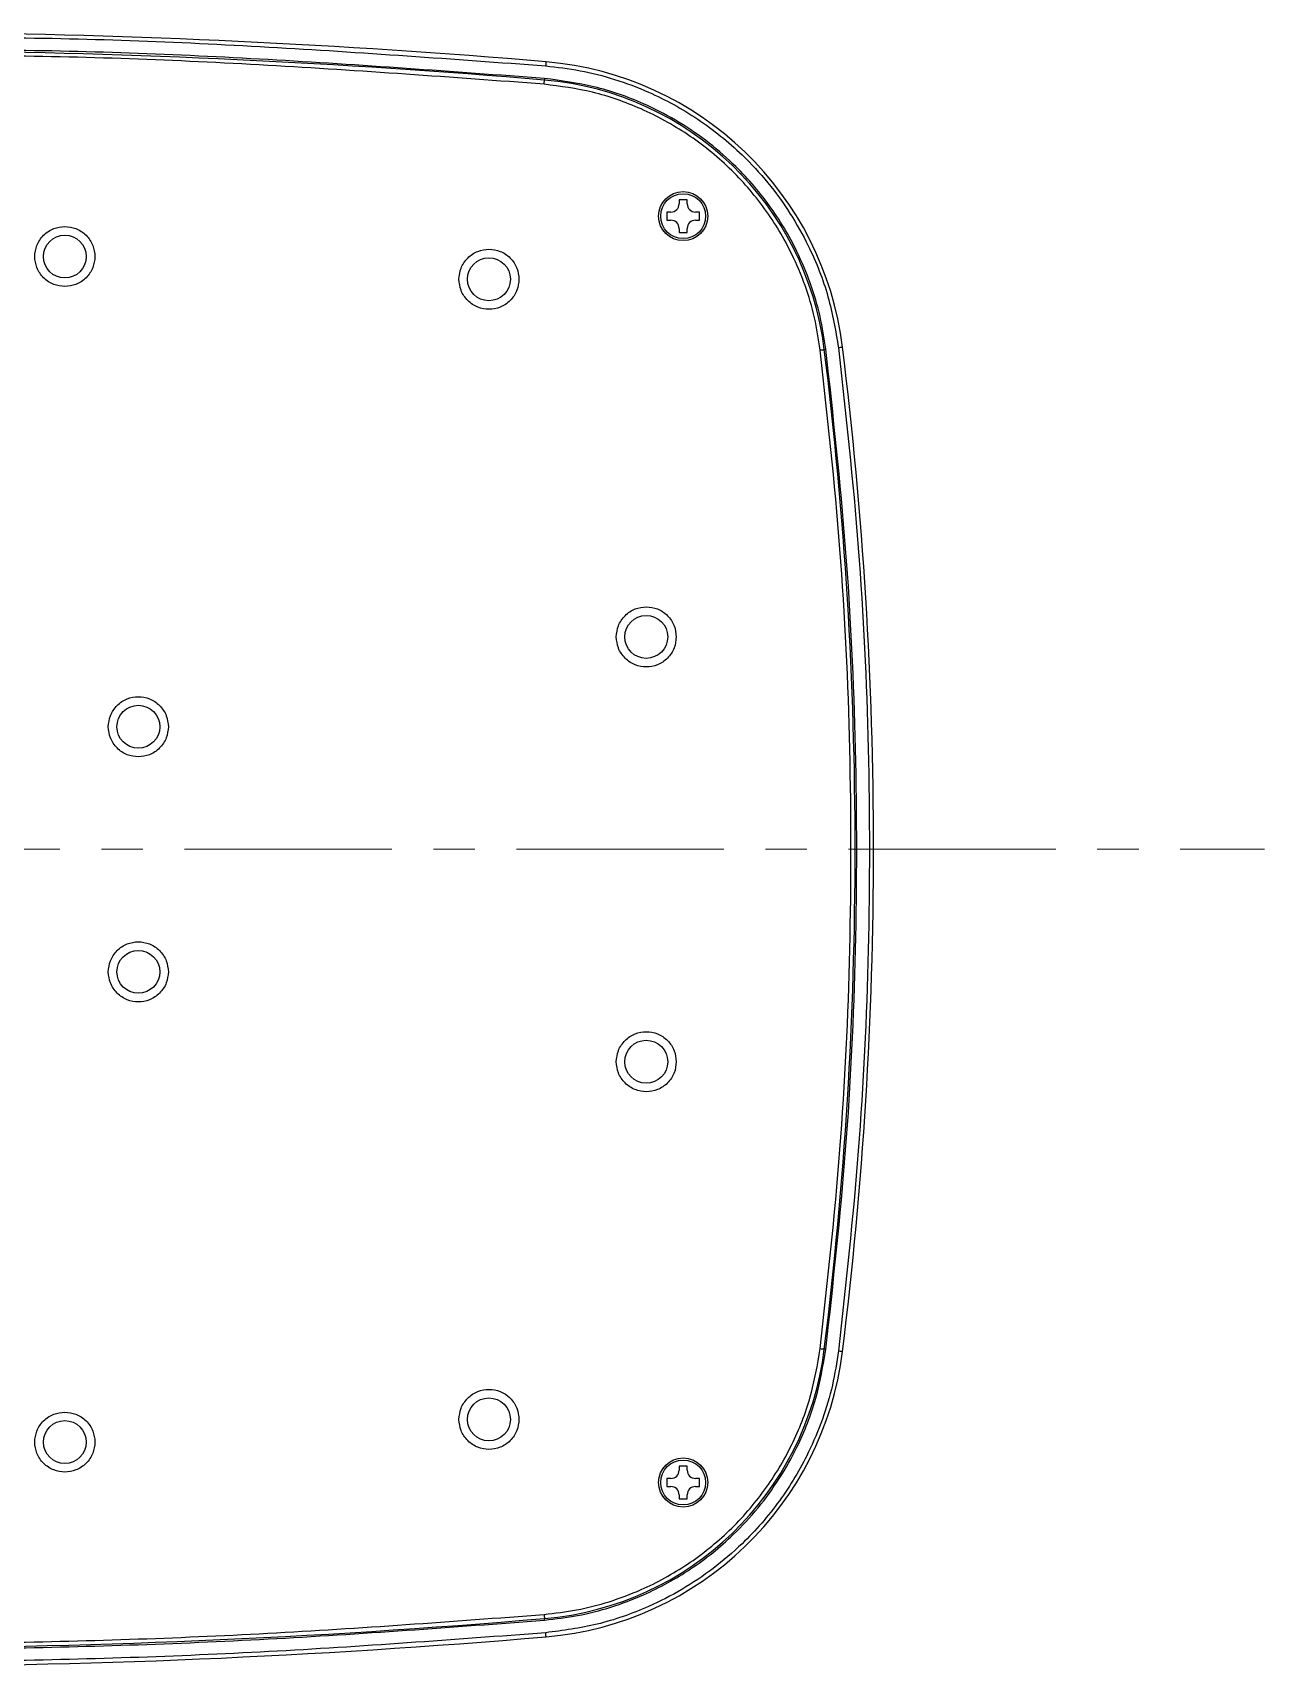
# Model space of a CAD drawing. Header units: millimetres. Extents: x 6110 to 6704, y -3675 to -2835.
# Drawn here: x 6313.47 to 6351.16, y -3036.1 to -2986.11 of the extents above; entities that cross this region are included whole.
import ezdxf

# ---------------------------------------------------------------- set-up
doc = ezdxf.new("R2010")
doc.units = ezdxf.units.MM
doc.header["$LTSCALE"] = 0.1
doc.linetypes.add('CENTERX2', pattern=[101.6, 63.5, -12.7, 12.7, -12.7])
doc.layers.get('0').update_dxf_attribs({"lineweight": 13})
doc.layers.add('CENTER', color=1, linetype='CENTERX2', lineweight=15)

msp = doc.modelspace()

# ---------------------------------------------------------------- linework, layer by layer
at = {"linetype": 'Continuous', "lineweight": 25}
for p, q in [((6333.5013, -2991.2279), (6333.2513, -2991.2279)), ((6333.2513, -2991.2279), (6333.2513, -2991.3528)), ((6333.5013, -2991.3528), (6333.5013, -2991.2279)), ((6333.0013, -2991.6029), (6332.8763, -2991.6029)), ((6332.8763, -2991.6029), (6332.8763, -2991.8529)), ((6333.8763, -2991.6029), (6333.7513, -2991.6029)), ((6333.8763, -2991.8529), (6333.8763, -2991.6029)), ((6332.8763, -2991.8529), (6333.0013, -2991.8529)), ((6333.2513, -2992.1029), (6333.2513, -2992.2279)), ((6333.2513, -2992.2279), (6333.5013, -2992.2279)), ((6333.5013, -2992.2279), (6333.5013, -2992.1029)), ((6333.7513, -2991.8529), (6333.8763, -2991.8529)), ((6333.5013, -3029.9779), (6333.2513, -3029.9779)), ((6333.2513, -3029.9779), (6333.2513, -3030.1029)), ((6333.5013, -3030.1029), (6333.5013, -3029.9779)), ((6333.0013, -3030.3529), (6332.8763, -3030.3529)), ((6332.8763, -3030.3529), (6332.8763, -3030.6029)), ((6332.8763, -3030.6029), (6333.0013, -3030.6029)), ((6333.8763, -3030.3529), (6333.7513, -3030.3529)), ((6333.7513, -3030.6029), (6333.8763, -3030.6029)), ((6333.8763, -3030.6029), (6333.8763, -3030.3529)), ((6333.2513, -3030.8528), (6333.2513, -3030.9779)), ((6333.2513, -3030.9779), (6333.5013, -3030.9779)), ((6333.5013, -3030.9779), (6333.5013, -3030.8528))]:
    msp.add_line(p, q, dxfattribs=at)
at = {"linetype": 'Continuous', "lineweight": 25, "flags": 128}
for points in [[(6329.179, -2987.0057), (6329.1788, -2987.0081), (6329.1782, -2987.0152), (6329.1772, -2987.0267), (6329.1759, -2987.0422), (6329.1743, -2987.061), (6329.1725, -2987.0826), (6329.1705, -2987.1059), (6329.1684, -2987.1302)], [(6329.1206, -2987.6907), (6329.1227, -2987.6664), (6329.1247, -2987.643), (6329.1265, -2987.6215), (6329.1282, -2987.6026), (6329.1295, -2987.5871), (6329.1304, -2987.5756), (6329.131, -2987.5685), (6329.1313, -2987.5662)], [(6329.1355, -2987.5163), (6329.1347, -2987.526), (6329.1339, -2987.5354), (6329.1331, -2987.544), (6329.1325, -2987.5516), (6329.132, -2987.5578), (6329.1316, -2987.5624), (6329.1313, -2987.5652), (6329.1313, -2987.5662)], [(6337.5718, -2995.8251), (6337.596, -2995.8221), (6337.6193, -2995.8192), (6337.6408, -2995.8165), (6337.6595, -2995.8142), (6337.675, -2995.8123), (6337.6864, -2995.8109), (6337.6935, -2995.81), (6337.6959, -2995.8097)], [(6337.7455, -2995.8036), (6337.7358, -2995.8048), (6337.7265, -2995.8059), (6337.7179, -2995.807), (6337.7104, -2995.8079), (6337.7042, -2995.8087), (6337.6997, -2995.8093), (6337.6968, -2995.8096), (6337.6959, -2995.8097)], [(6338.2541, -2995.7406), (6338.2517, -2995.7409), (6338.2447, -2995.7418), (6338.2332, -2995.7432), (6338.2178, -2995.7451), (6338.199, -2995.7474), (6338.1775, -2995.7501), (6338.1543, -2995.753), (6338.1301, -2995.7559)], [(6337.5718, -3026.3806), (6337.596, -3026.3836), (6337.6193, -3026.3865), (6337.6408, -3026.3892), (6337.6595, -3026.3915), (6337.675, -3026.3934), (6337.6864, -3026.3948), (6337.6935, -3026.3957), (6337.6959, -3026.396)], [(6337.7455, -3026.4021), (6337.7358, -3026.4009), (6337.7265, -3026.3998), (6337.7179, -3026.3987), (6337.7104, -3026.3978), (6337.7042, -3026.397), (6337.6997, -3026.3965), (6337.6968, -3026.3961), (6337.6959, -3026.396)], [(6338.1301, -3026.4498), (6338.1543, -3026.4528), (6338.1775, -3026.4556), (6338.199, -3026.4583), (6338.2178, -3026.4606), (6338.2332, -3026.4625), (6338.2447, -3026.4639), (6338.2517, -3026.4648), (6338.2541, -3026.4651)], [(6329.1206, -3034.515), (6329.1227, -3034.5393), (6329.1247, -3034.5627), (6329.1265, -3034.5842), (6329.1282, -3034.6031), (6329.1295, -3034.6186), (6329.1304, -3034.6301), (6329.131, -3034.6372), (6329.1313, -3034.6396)], [(6329.1355, -3034.6894), (6329.1347, -3034.6797), (6329.1339, -3034.6703), (6329.1331, -3034.6617), (6329.1325, -3034.6541), (6329.132, -3034.648), (6329.1316, -3034.6433), (6329.1313, -3034.6405), (6329.1313, -3034.6396)], [(6329.179, -3035.2), (6329.1788, -3035.1976), (6329.1782, -3035.1905), (6329.1772, -3035.179), (6329.1759, -3035.1635), (6329.1743, -3035.1447), (6329.1725, -3035.1231), (6329.1705, -3035.0998), (6329.1684, -3035.0755)]]:
    msp.add_lwpolyline(points, dxfattribs=at)
at = {"linetype": 'Continuous', "lineweight": 25}
for centre, radius in [((6333.3763, -2991.7279), 0.75), ((6333.3763, -2991.7279), 0.6875), ((6314.4517, -2992.9647), 0.6561), ((6327.4331, -2993.6593), 0.6561), ((6332.2479, -3004.6029), 0.6561), ((6316.7017, -3007.3529), 0.6561), ((6316.7017, -3014.8529), 0.6561), ((6332.2479, -3017.6029), 0.6561), ((6327.4331, -3028.5464), 0.6561), ((6314.4517, -3029.241), 0.6561), ((6333.3763, -3030.4779), 0.75), ((6333.3763, -3030.4779), 0.6875)]:
    msp.add_circle(centre, radius, dxfattribs=at)
for centre, radius, start, end in [((6307.9517, -3236.1029), 250, 85.129194, 89.458547), ((6307.9517, -3236.1029), 249.4375, 85.129194, 89.457326), ((6328.3299, -2996.9696), 10, 7.05939, 85.12919), ((6328.3299, -2996.9696), 9.4375, 7.05939, 85.12919), ((6333.0013, -2991.3529), 0.25, 270, 0), ((6333.7513, -2991.3529), 0.25, 180, 270), ((6333.0013, -2992.1029), 0.25, 0, 90), ((6333.7513, -2992.1029), 0.25, 90, 180), ((6214.2017, -3011.1029), 124.4375, 352.940608, 7.059392), ((6214.2017, -3011.1029), 125, 352.940608, 7.059392), ((6328.3299, -3025.2361), 9.4375, 274.87081, 352.94061), ((6328.3299, -3025.2361), 10, 274.87081, 352.94061), ((6333.0013, -3030.1029), 0.25, 270, 0), ((6333.7513, -3030.1029), 0.25, 180, 270), ((6333.0013, -3030.8529), 0.25, 0, 90), ((6333.7513, -3030.8529), 0.25, 90, 180), ((6307.9517, -2786.1029), 249.4375, 265.129194, 274.870806), ((6307.9517, -2786.1029), 250, 265.129194, 274.870806)]:
    msp.add_arc(centre, radius, start, end, dxfattribs=at)
for points, knots in [([(6310.3142, -2986.2639), (6310.9432, -2986.2623), (6314.4038, -2986.2534), (6320.6953, -2986.5053), (6326.3438, -2986.9219), (6329.1684, -2987.1302)], [0, 0, 0, 0, 0.0999513, 0.5499095, 1, 1, 1, 1]), ([(6329.1355, -2987.5163), (6326.3153, -2987.3083), (6320.6756, -2986.8924), (6314.395, -2986.6409), (6310.941, -2986.6498), (6310.3142, -2986.6514)], [0, 0, 0, 0, 0.4501746, 0.9002211, 1, 1, 1, 1]), ([(6329.1206, -2987.6907), (6326.3024, -2987.4828), (6320.6666, -2987.0672), (6314.3911, -2986.8159), (6310.94, -2986.8248), (6310.3142, -2986.8264)], [0, 0, 0, 0, 0.4502139, 0.9003005, 1, 1, 1, 1]), ([(6329.1684, -2987.1302), (6329.5207, -2987.1713), (6330.2336, -2987.2545), (6331.2892, -2987.5284), (6332.5135, -2987.986), (6333.8558, -2988.7243), (6335.0624, -2989.6959), (6335.9825, -2990.6925), (6336.663, -2991.6284), (6337.3088, -2992.7836), (6337.8558, -2994.1579), (6338.04, -2995.2311), (6338.1301, -2995.7559)], [0, 0, 0, 0, 0.0790832, 0.1599965, 0.2426227, 0.3703086, 0.4999847, 0.5864685, 0.6723671, 0.7575313, 0.8814148, 1, 1, 1, 1]), ([(6337.5718, -2995.8251), (6337.5204, -2995.4945), (6337.4164, -2994.8258), (6337.1202, -2993.8409), (6336.6449, -2992.7037), (6335.9007, -2991.4652), (6334.8217, -2990.2253), (6333.5411, -2989.193), (6332.1216, -2988.4172), (6330.6365, -2987.8918), (6329.6185, -2987.7567), (6329.1206, -2987.6907)], [0, 0, 0, 0, 0.0790974, 0.1600257, 0.2426672, 0.3703769, 0.500077, 0.6297771, 0.7574866, 0.8813932, 1, 1, 1, 1]), ([(6337.7455, -2995.8036), (6337.6931, -2995.4668), (6337.5871, -2994.7855), (6337.2854, -2993.7821), (6336.8011, -2992.6235), (6336.0431, -2991.3619), (6335.066, -2990.2391), (6334.0755, -2989.3923), (6333.152, -2988.7733), (6332.0193, -2988.1957), (6330.6797, -2987.721), (6329.6427, -2987.5835), (6329.1355, -2987.5163)], [0, 0, 0, 0, 0.0790832, 0.1599967, 0.2426227, 0.3703092, 0.499985, 0.586469, 0.6723672, 0.757532, 0.8814157, 1, 1, 1, 1]), ([(6314.4517, -2993.8833), (6314.3362, -2993.871), (6314.1584, -2993.8521), (6313.9445, -2993.7376), (6313.7975, -2993.619), (6313.6782, -2993.4719), (6313.5673, -2993.258), (6313.511, -2992.9647), (6313.5673, -2992.6714), (6313.6782, -2992.4576), (6313.7975, -2992.3104), (6313.9445, -2992.1918), (6314.1584, -2992.0773), (6314.3362, -2992.0584), (6314.4517, -2992.0462)], [0, 0, 0, 0, 0.1197282, 0.184181, 0.2499994, 0.3158177, 0.3802717, 0.4999994, 0.6197271, 0.6841812, 0.7499995, 0.8158195, 0.8802723, 1, 1, 1, 1]), ([(6314.4517, -2992.0462), (6314.5672, -2992.0584), (6314.745, -2992.0773), (6314.9589, -2992.1918), (6315.1059, -2992.3104), (6315.2252, -2992.4576), (6315.3361, -2992.6714), (6315.3925, -2992.9647), (6315.3361, -2993.258), (6315.2252, -2993.4719), (6315.1059, -2993.619), (6314.9589, -2993.7376), (6314.745, -2993.8521), (6314.5672, -2993.871), (6314.4517, -2993.8833)], [0, 0, 0, 0, 0.11972761, 0.18418039, 0.25000029, 0.31582019, 0.38027296, 0.50000057, 0.61972819, 0.68418096, 0.75000086, 0.81581913, 0.8802719, 1, 1, 1, 1]), ([(6326.5146, -2993.6593), (6326.5268, -2993.5438), (6326.5457, -2993.366), (6326.6603, -2993.1521), (6326.7788, -2993.0051), (6326.926, -2992.8858), (6327.1398, -2992.7749), (6327.4331, -2992.7186), (6327.7264, -2992.7749), (6327.9403, -2992.8858), (6328.0875, -2993.0051), (6328.206, -2993.1521), (6328.3205, -2993.366), (6328.3394, -2993.5438), (6328.3517, -2993.6593)], [0, 0, 0, 0, 0.1197281, 0.18418087, 0.24999914, 0.31581904, 0.38027181, 0.49999943, 0.61972704, 0.68417981, 0.74999971, 0.81581961, 0.88027239, 1, 1, 1, 1]), ([(6328.3517, -2993.6593), (6328.3394, -2993.7748), (6328.3205, -2993.9526), (6328.206, -2994.1665), (6328.0875, -2994.3135), (6327.9403, -2994.4328), (6327.7264, -2994.5437), (6327.4331, -2994.6), (6327.1398, -2994.5437), (6326.926, -2994.4328), (6326.7788, -2994.3135), (6326.6603, -2994.1665), (6326.5457, -2993.9526), (6326.5268, -2993.7748), (6326.5146, -2993.6593)], [0, 0, 0, 0, 0.1197277, 0.1841805, 0.2500005, 0.3158188, 0.3802729, 0.5000006, 0.6197283, 0.6841823, 0.7500006, 0.815819, 0.8802718, 1, 1, 1, 1]), ([(6337.5718, -3026.3806), (6337.7937, -3024.3524), (6338.2378, -3020.2928), (6338.5242, -3014.1686), (6338.5242, -3008.0372), (6338.2378, -3001.9129), (6337.7937, -2997.8534), (6337.5718, -2995.8251)], [0, 0, 0, 0, 0.19980178, 0.39989893, 0.60009645, 0.80019676, 1, 1, 1, 1]), ([(6337.7455, -3026.4021), (6337.9677, -3024.371), (6338.4124, -3020.3058), (6338.6992, -3014.1729), (6338.6992, -3008.0329), (6338.4124, -3001.9), (6337.9677, -2997.8347), (6337.7455, -2995.8036)], [0, 0, 0, 0, 0.199802, 0.3998993, 0.6000968, 0.800197, 1, 1, 1, 1]), ([(6338.1301, -2995.7559), (6338.3529, -2997.7934), (6338.799, -3001.8713), (6339.0867, -3008.0232), (6339.0867, -3014.1824), (6338.799, -3020.3344), (6338.3529, -3024.4123), (6338.1301, -3026.4498)], [0, 0, 0, 0, 0.1998018, 0.399899, 0.6000964, 0.8001965, 1, 1, 1, 1]), ([(6331.3293, -3004.6029), (6331.3416, -3004.4873), (6331.3605, -3004.3096), (6331.475, -3004.0956), (6331.5936, -3003.9487), (6331.7407, -3003.8294), (6331.9546, -3003.7184), (6332.2479, -3003.6621), (6332.5412, -3003.7184), (6332.755, -3003.8294), (6332.9022, -3003.9487), (6333.0208, -3004.0957), (6333.1353, -3004.3096), (6333.1542, -3004.4873), (6333.1664, -3004.6029)], [0, 0, 0, 0, 0.1197278, 0.1841807, 0.2500007, 0.3158191, 0.3802719, 0.5000002, 0.6197285, 0.6841814, 0.7499998, 0.8158181, 0.8802722, 1, 1, 1, 1]), ([(6333.1664, -3004.6029), (6333.1542, -3004.7184), (6333.1353, -3004.8961), (6333.0208, -3005.1101), (6332.9022, -3005.257), (6332.7551, -3005.3763), (6332.5412, -3005.4873), (6332.2479, -3005.5436), (6331.9546, -3005.4873), (6331.7407, -3005.3763), (6331.5936, -3005.257), (6331.475, -3005.1101), (6331.3605, -3004.8961), (6331.3416, -3004.7184), (6331.3293, -3004.6029)], [0, 0, 0, 0, 0.1197275, 0.1841814, 0.2499997, 0.3158195, 0.3802722, 0.4999998, 0.6197273, 0.68418, 0.7499999, 0.8158197, 0.8802725, 1, 1, 1, 1]), ([(6315.7831, -3007.3529), (6315.7954, -3007.2373), (6315.8143, -3007.0596), (6315.9288, -3006.8456), (6316.0474, -3006.6987), (6316.1945, -3006.5794), (6316.4084, -3006.4684), (6316.7017, -3006.4121), (6316.995, -3006.4684), (6317.2089, -3006.5794), (6317.356, -3006.6987), (6317.4746, -3006.8457), (6317.5891, -3007.0596), (6317.608, -3007.2373), (6317.6203, -3007.3529)], [0, 0, 0, 0, 0.1197275, 0.1841803, 0.2500001, 0.31582, 0.3802727, 0.5000002, 0.6197278, 0.6841805, 0.7500003, 0.8158186, 0.8802725, 1, 1, 1, 1]), ([(6317.6203, -3007.3529), (6317.608, -3007.4684), (6317.5891, -3007.6461), (6317.4746, -3007.8601), (6317.356, -3008.007), (6317.2089, -3008.1263), (6316.995, -3008.2373), (6316.7017, -3008.2936), (6316.4084, -3008.2373), (6316.1945, -3008.1263), (6316.0474, -3008.007), (6315.9288, -3007.8601), (6315.8143, -3007.6461), (6315.7954, -3007.4684), (6315.7831, -3007.3529)], [0, 0, 0, 0, 0.1197275, 0.1841814, 0.2499997, 0.3158195, 0.3802722, 0.4999998, 0.6197273, 0.68418, 0.7499999, 0.8158197, 0.8802725, 1, 1, 1, 1]), ([(6315.7831, -3014.8529), (6315.7954, -3014.7373), (6315.8143, -3014.5596), (6315.9288, -3014.3456), (6316.0474, -3014.1987), (6316.1945, -3014.0794), (6316.4084, -3013.9684), (6316.7017, -3013.9121), (6316.995, -3013.9684), (6317.2089, -3014.0794), (6317.356, -3014.1987), (6317.4746, -3014.3457), (6317.5891, -3014.5596), (6317.608, -3014.7373), (6317.6203, -3014.8529)], [0, 0, 0, 0, 0.1197275, 0.1841803, 0.2500001, 0.31582, 0.3802727, 0.5000002, 0.6197278, 0.6841805, 0.7500003, 0.8158186, 0.8802725, 1, 1, 1, 1]), ([(6317.6203, -3014.8529), (6317.608, -3014.9684), (6317.5891, -3015.1461), (6317.4746, -3015.3601), (6317.356, -3015.507), (6317.2089, -3015.6263), (6316.995, -3015.7373), (6316.7017, -3015.7936), (6316.4084, -3015.7373), (6316.1945, -3015.6263), (6316.0474, -3015.507), (6315.9288, -3015.3601), (6315.8143, -3015.1461), (6315.7954, -3014.9684), (6315.7831, -3014.8529)], [0, 0, 0, 0, 0.1197276, 0.1841816, 0.2499999, 0.3158182, 0.3802721, 0.4999998, 0.6197274, 0.6841814, 0.7499997, 0.8158196, 0.8802724, 1, 1, 1, 1]), ([(6331.3293, -3017.6029), (6331.3416, -3017.4873), (6331.3605, -3017.3096), (6331.475, -3017.0956), (6331.5936, -3016.9487), (6331.7407, -3016.8294), (6331.9546, -3016.7184), (6332.2479, -3016.6621), (6332.5412, -3016.7184), (6332.7551, -3016.8294), (6332.9022, -3016.9487), (6333.0208, -3017.0957), (6333.1353, -3017.3096), (6333.1542, -3017.4873), (6333.1664, -3017.6029)], [0, 0, 0, 0, 0.11973, 0.1841804, 0.2500002, 0.3158201, 0.3802727, 0.5000002, 0.6197277, 0.6841804, 0.7500002, 0.8158184, 0.88027, 1, 1, 1, 1]), ([(6333.1664, -3017.6029), (6333.1542, -3017.7184), (6333.1353, -3017.8961), (6333.0208, -3018.11), (6332.9022, -3018.257), (6332.755, -3018.3763), (6332.5412, -3018.4873), (6332.2479, -3018.5436), (6331.9546, -3018.4873), (6331.7407, -3018.3763), (6331.5936, -3018.257), (6331.475, -3018.1101), (6331.3605, -3017.8961), (6331.3416, -3017.7184), (6331.3293, -3017.6029)], [0, 0, 0, 0, 0.1197279, 0.1841797, 0.2500001, 0.3158185, 0.3802714, 0.4999998, 0.6197281, 0.6841811, 0.7499995, 0.8158215, 0.8802721, 1, 1, 1, 1]), ([(6329.1206, -3034.515), (6329.4529, -3034.4762), (6330.1251, -3034.3978), (6331.1207, -3034.1395), (6332.2752, -3033.708), (6333.5412, -3033.0116), (6334.8213, -3031.9807), (6335.9018, -3030.7405), (6336.7312, -3029.3517), (6337.313, -3027.8877), (6337.4868, -3026.8756), (6337.5718, -3026.3806)], [0, 0, 0, 0, 0.0790977, 0.1600261, 0.2426675, 0.3703769, 0.500077, 0.6297765, 0.7574862, 0.8813927, 1, 1, 1, 1]), ([(6329.1355, -3034.6894), (6329.474, -3034.6499), (6330.1589, -3034.57), (6331.1731, -3034.3068), (6332.3493, -3033.8671), (6333.6389, -3033.1578), (6334.7983, -3032.2244), (6335.6822, -3031.2669), (6336.336, -3030.3677), (6336.9565, -3029.2579), (6337.482, -3027.9374), (6337.659, -3026.9064), (6337.7455, -3026.4021)], [0, 0, 0, 0, 0.07908293, 0.1599962, 0.24262248, 0.37030931, 0.49998473, 0.58646899, 0.67236779, 0.75753161, 0.88141523, 1, 1, 1, 1]), ([(6338.1301, -3026.4498), (6338.0755, -3026.8003), (6337.9652, -3027.5094), (6337.6512, -3028.5538), (6337.1471, -3029.7597), (6336.3581, -3031.0728), (6335.3412, -3032.2415), (6334.3102, -3033.1228), (6333.3489, -3033.7671), (6332.17, -3034.3683), (6330.7757, -3034.8625), (6329.6963, -3035.0055), (6329.1684, -3035.0755)], [0, 0, 0, 0, 0.0790822, 0.1599961, 0.2426226, 0.3703089, 0.4999844, 0.5864686, 0.6723674, 0.7575314, 0.8814151, 1, 1, 1, 1]), ([(6326.5146, -3028.5464), (6326.5268, -3028.4309), (6326.5457, -3028.2531), (6326.6603, -3028.0392), (6326.7788, -3027.8922), (6326.926, -3027.7729), (6327.1398, -3027.662), (6327.4331, -3027.6057), (6327.7264, -3027.662), (6327.9403, -3027.7729), (6328.0875, -3027.8922), (6328.206, -3028.0392), (6328.3206, -3028.2531), (6328.3394, -3028.4309), (6328.3517, -3028.5464)], [0, 0, 0, 0, 0.1197309, 0.1841815, 0.2500019, 0.3158187, 0.3802716, 0.4999994, 0.6197273, 0.6841802, 0.749997, 0.815819, 0.8802696, 1, 1, 1, 1]), ([(6314.4517, -3030.1595), (6314.3362, -3030.1473), (6314.1584, -3030.1284), (6313.9445, -3030.0139), (6313.7975, -3029.8953), (6313.6782, -3029.7481), (6313.5673, -3029.5343), (6313.511, -3029.241), (6313.5673, -3028.9477), (6313.6782, -3028.7338), (6313.7975, -3028.5867), (6313.9445, -3028.4681), (6314.1584, -3028.3536), (6314.3362, -3028.3347), (6314.4517, -3028.3224)], [0, 0, 0, 0, 0.1197277, 0.1841804, 0.2500004, 0.3158207, 0.3802723, 0.4999975, 0.6197277, 0.6841793, 0.7499996, 0.8158196, 0.8802723, 1, 1, 1, 1]), ([(6314.4517, -3028.3224), (6314.5672, -3028.3347), (6314.745, -3028.3536), (6314.9589, -3028.4681), (6315.1059, -3028.5867), (6315.2252, -3028.7338), (6315.3361, -3028.9477), (6315.3925, -3029.241), (6315.3361, -3029.5343), (6315.2252, -3029.7481), (6315.1059, -3029.8953), (6314.9589, -3030.0139), (6314.745, -3030.1284), (6314.5672, -3030.1473), (6314.4517, -3030.1595)], [0, 0, 0, 0, 0.1197275, 0.1841803, 0.2500001, 0.315822, 0.3802725, 0.5000025, 0.6197275, 0.684178, 0.7499999, 0.8158197, 0.8802725, 1, 1, 1, 1]), ([(6328.3517, -3028.5464), (6328.3394, -3028.6619), (6328.3206, -3028.8397), (6328.206, -3029.0536), (6328.0875, -3029.2006), (6327.9403, -3029.3199), (6327.7264, -3029.4308), (6327.4331, -3029.4871), (6327.1398, -3029.4308), (6326.926, -3029.3199), (6326.7788, -3029.2006), (6326.6603, -3029.0536), (6326.5457, -3028.8397), (6326.5268, -3028.6619), (6326.5146, -3028.5464)], [0, 0, 0, 0, 0.1197306, 0.1841813, 0.2499994, 0.3158195, 0.3802725, 0.5000006, 0.6197286, 0.6841816, 0.7500017, 0.8158182, 0.8802689, 1, 1, 1, 1]), ([(6286.7679, -3034.6894), (6289.5882, -3034.9018), (6295.2278, -3035.3266), (6303.7098, -3035.5999), (6312.1936, -3035.5999), (6320.6755, -3035.3266), (6326.3152, -3034.9018), (6329.1355, -3034.6894)], [0, 0, 0, 0, 0.2000137, 0.3999706, 0.6000284, 0.7999847, 1, 1, 1, 1]), ([(6286.7828, -3034.515), (6289.601, -3034.7273), (6295.2368, -3035.1518), (6303.7128, -3035.4249), (6312.1906, -3035.4249), (6320.6666, -3035.1518), (6326.3024, -3034.7273), (6329.1206, -3034.515)], [0, 0, 0, 0, 0.20001375, 0.39997057, 0.60002855, 0.79998485, 1, 1, 1, 1]), ([(6329.1684, -3035.0755), (6326.3438, -3035.2882), (6320.6953, -3035.7137), (6312.2002, -3035.9874), (6303.7032, -3035.9874), (6295.2081, -3035.7137), (6289.5597, -3035.2882), (6286.735, -3035.0755)], [0, 0, 0, 0, 0.2000137, 0.3999706, 0.6000285, 0.7999847, 1, 1, 1, 1])]:
    msp.add_open_spline(points, degree=3, knots=knots, dxfattribs=at)
at = {"layer": 'CENTER'}
msp.add_line((6307.9517, -3011.1029), (6351.163, -3011.1029), dxfattribs=at)

doc.saveas('drawing.dxf')
